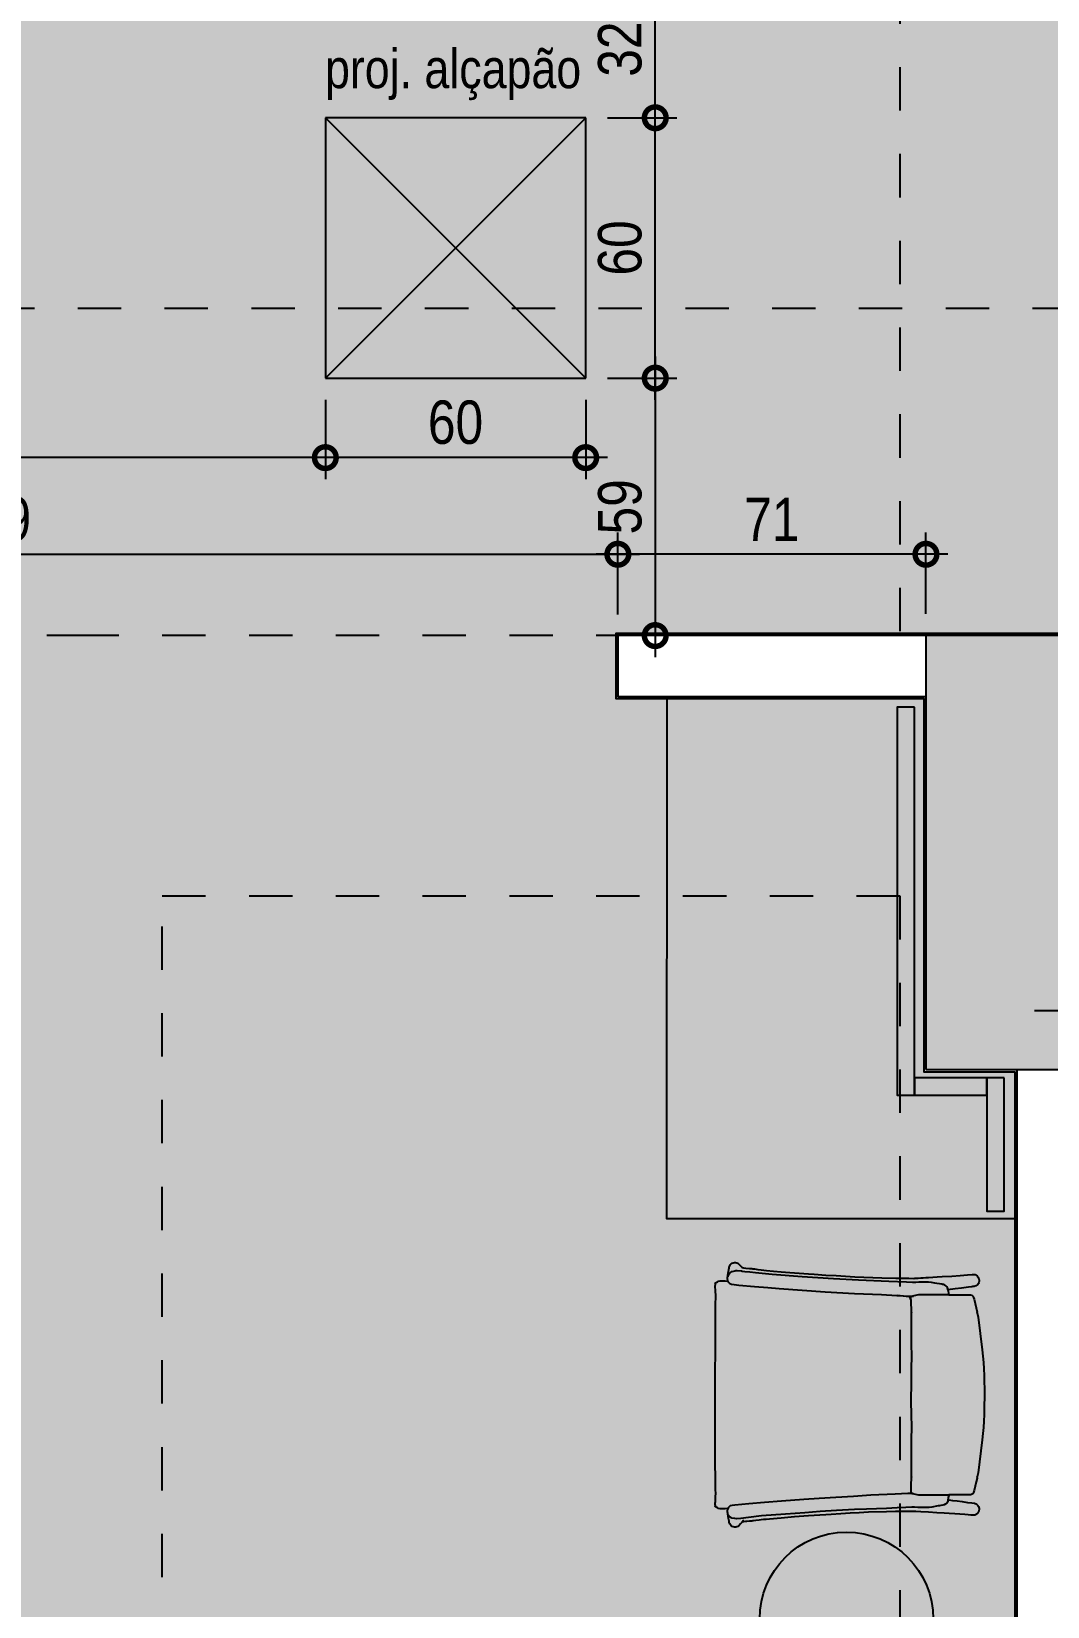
# Model space of a CAD drawing. Header units: metres. Extents: x -41 to 570, y -54 to 184.
# Drawn here: x 2.599 to 4.94, y -6.197 to -2.568 of the extents above; entities that cross this region are included whole.
import ezdxf
from ezdxf.enums import TextEntityAlignment as Align

# ---------------------------------------------------------------- set-up
doc = ezdxf.new("R2010")
doc.units = ezdxf.units.M
for name, pattern in [('DASHEDX2', [1.5, 1, -0.5]), ('ESTILO_TQS_0004', [1.12, 0.5, -0.2, 0.01, -0.2, 0.01, -0.2]), ('PUC$0$DASHEDX2', [1.5, 1, -0.5])]:
    doc.linetypes.add(name, pattern=pattern)
for name, color, linetype in [('1', 232, 'DASHEDX2'), ('205', 232, 'ESTILO_TQS_0004'), ('4', 2, 'Continuous'), ('ARQ-ALV ACAB', 4, 'Continuous'), ('ARQ-DIM', 2, 'Continuous'), ('ARQ-TXT', 2, 'Continuous'), ('JL-LAY', 7, 'Continuous'), ('PUC$0$ARQ-ALV ACAB', 4, 'Continuous'), ('PUC$0$ARQ-ALV OSSO', 5, 'Continuous'), ('PUC$0$ARQ-PRJ', 7, 'PUC$0$DASHEDX2')]:
    doc.layers.add(name, color=color, linetype=linetype)
doc.layers.add('PUC$0$ARQ-FORRO', color=9, linetype='Continuous', lineweight=5)
doc.styles.add('Adesa', font='ARIALN.TTF')
doc.dimstyles.new('ADESA 1-0050', dxfattribs={"dimtxt": 0.1, "dimasz": 0.1, "dimexe": 0.05, "dimexo": 0.05, "dimgap": 0.03, "dimtad": 1, "dimdec": 1, "dimlfac": 100, "dimzin": 12, "dimtxsty": 'Adesa', "dimblk": 'DOTSMALL', "dimcen": 1, "dimdle": 0.05, "dimclrd": 1, "dimclre": 1, "dimclrt": 256, "dimazin": 3, "dimtm": 1e-09, "dimtfac": 1, "dimtdec": 1, "dimtmove": 1, "dimatfit": 0, "dimldrblk": 'DOTSMALL', "dimfxl": 0.8, "dimtvp": 2, "dimtolj": 1, "dimtzin": 0, "dimarcsym": 0})

# ---------------------------------------------------------------- blocks, each defined once
blk = doc.blocks.new('PUC$0$forro area comum')
at = {"layer": 'PUC$0$ARQ-FORRO'}
h = blk.add_hatch(color=256, dxfattribs=at)
h.dxf.hatch_style = 1
h.paths.add_polyline_path([(11.6882, 2.455), (11.6882, 2.0562), (14.5982, 2.0547), (14.5982, 2.455), (22.4606, 2.455), (22.4606, 2.0562), (25.295, 2.056), (25.295, 2.4552), (26.4562, 2.4546), (26.4563, 3.9549), (5.17, 3.9599), (5.0963, 3.9584), (3.8246, 3.96), (3.825, 9.24), (2.3202, 9.2404), (2.3201, 3.955), (-1.06, 3.955), (-1.06, 4.3049), (-0.355, 4.305), (-0.355, 4.5591), (-0.2032, 4.5606), (-0.2032, 8.4256), (-4.865, 8.4256), (-4.865, 4.9649), (-4.6551, 4.9649), (-4.655, 4.1049), (-3.945, 4.1049), (-3.945, 3.9549), (-11.1863, 3.9549), (-11.1863, 2.455), (-10.025, 2.455), (-10.025, 2.0558), (-7.1264, 2.0558), (-7.1264, 2.455)])
at = {"layer": 'PUC$0$ARQ-FORRO', "elevation": 0}
blk.add_lwpolyline([(5.0963, 3.9584), (3.8246, 3.96), (3.825, 9.24), (2.3202, 9.2404), (2.3201, 3.955), (-1.06, 3.955), (-1.06, 4.3049), (-0.355, 4.305), (-0.355, 4.5591), (-0.2032, 4.5606), (-0.2032, 8.4256), (-4.865, 8.4256), (-4.865, 4.9649), (-4.6551, 4.9649), (-4.655, 4.1049), (-3.945, 4.1049), (-3.945, 3.9549), (-11.1863, 3.9549), (-11.1863, 2.455), (-10.025, 2.455), (-10.025, 2.0558), (-7.1264, 2.0558), (-7.1264, 2.455), (11.6882, 2.455)], dxfattribs=at)
blk = doc.blocks.new('PUC$0$A$Cba286b38')
at = {"layer": 'PUC$0$ARQ-PRJ'}
for p, q in [((-4.4559, 2.2366, 0), (-5.0559, 2.2366, 0)), ((-5.0559, 2.2366, 0), (-5.0559, 1.6366, 0)), ((-4.4559, 1.6366, 0), (-5.0559, 2.2366, 0)), ((-5.0559, 1.6366, 0), (-4.4559, 2.2366, 0)), ((-4.4559, 1.6366, 0), (-4.4559, 2.2366, 0)), ((-5.0559, 1.6366, 0), (-4.4559, 1.6366, 0))]:
    blk.add_line(p, q, dxfattribs=at)
blk = doc.blocks.new('PUC')
at = {"layer": 'PUC$0$ARQ-ALV ACAB', "elevation": 0}
for points in [[(-4.655, 4.1049), (-4.655, 4.9649), (-4.865, 4.9649), (-4.865, 8.4256)], [(-10.43, 3.9549), (-3.945, 3.9549), (-3.945, 4.1049), (-4.655, 4.1049)]]:
    blk.add_lwpolyline(points, dxfattribs=at)
at = {"layer": 'PUC$0$ARQ-ALV OSSO', "elevation": 0}
for points in [[(-4.87, 8.4306), (-4.87, 4.9599)], [(-4.6683, 3.9599), (-3.95, 3.9599), (-3.95, 4.0999), (-4.66, 4.0999)]]:
    blk.add_lwpolyline(points, dxfattribs=at)
at = {"layer": 'PUC$0$ARQ-PRJ'}
for p, q in [((-3.2759, 3.3666, 0), (-3.8759, 3.3666, 0)), ((-3.8759, 3.3666, 0), (-3.8759, 2.7666, 0)), ((-3.2759, 2.7666, 0), (-3.8759, 3.3666, 0)), ((-3.8759, 2.7666, 0), (-3.2759, 3.3666, 0)), ((-3.2759, 2.7666, 0), (-3.2759, 3.3666, 0)), ((-3.8759, 2.7666, 0), (-3.2759, 2.7666, 0))]:
    blk.add_line(p, q, dxfattribs=at)
blk.add_blockref('PUC$0$A$Cba286b38', (1.18, 1.13, 0))
at = {"layer": 'PUC$0$ARQ-FORRO'}
blk.add_blockref('PUC$0$forro area comum', (0, 0), dxfattribs=at)
blk = doc.blocks.new('DINNA JADER ALMEIDA')
at = {"color": 0}
for p, q in [((-0.1033, 0.6151), (-0.0748, 0.6178)), ((-0.0748, 0.6178), (-0.0602, 0.6187)), ((-0.0602, 0.6187), (-0.0448, 0.6195)), ((-0.0448, 0.6195), (-0.0296, 0.6198)), ((-0.0296, 0.6198), (-0.0147, 0.6201)), ((-0.0147, 0.6201), (0, 0.6202)), ((0, 0.6202), (0.0299, 0.6198)), ((0.0299, 0.6198), (0.0453, 0.6194)), ((0.0453, 0.6194), (0.0604, 0.6186)), ((0.0604, 0.6186), (0.0751, 0.6178)), ((0.0751, 0.6178), (0.0895, 0.6164)), ((-0.2775, 0.596), (-0.2769, 0.5985)), ((-0.2774, 0.5923), (-0.2775, 0.596)), ((-0.2764, 0.5815), (-0.2774, 0.5923)), ((-0.2769, 0.5985), (-0.2759, 0.6009)), ((-0.2752, 0.5644), (-0.2764, 0.5815)), ((-0.2759, 0.6009), (-0.2743, 0.6032)), ((-0.2743, 0.6032), (-0.2721, 0.6051)), ((-0.2721, 0.6051), (-0.2697, 0.6066)), ((-0.2697, 0.6066), (-0.2673, 0.6076)), ((-0.2673, 0.6076), (-0.2644, 0.608)), ((-0.2644, 0.608), (-0.2619, 0.6079)), ((-0.2619, 0.6079), (-0.2592, 0.6073)), ((-0.2592, 0.6073), (-0.2568, 0.6062)), ((-0.2568, 0.6062), (-0.2545, 0.6047)), ((-0.2545, 0.6047), (-0.2525, 0.6026)), ((-0.2525, 0.6026), (-0.2511, 0.6004)), ((-0.2511, 0.6004), (-0.2499, 0.5967)), ((-0.2499, 0.5967), (-0.2495, 0.5937)), ((-0.2495, 0.5937), (-0.2491, 0.5911)), ((-0.2491, 0.5911), (-0.2479, 0.5832)), ((-0.2479, 0.5832), (-0.2458, 0.5672)), ((-0.2303, 0.5884), (-0.2296, 0.591)), ((-0.2301, 0.5385), (-0.2303, 0.5884)), ((-0.2296, 0.591), (-0.2277, 0.5933)), ((-0.2277, 0.5933), (-0.2244, 0.5952)), ((-0.2244, 0.5952), (-0.2203, 0.5966)), ((-0.2203, 0.5966), (-0.2006, 0.6012)), ((-0.2006, 0.6012), (-0.1902, 0.6035)), ((-0.1902, 0.6035), (-0.1901, 0.6034)), ((-0.1901, 0.6034), (-0.1898, 0.6027)), ((-0.1898, 0.6027), (-0.1893, 0.6025)), ((-0.1893, 0.6025), (-0.1889, 0.6029)), ((-0.1889, 0.6038), (-0.1792, 0.6059)), ((-0.1889, 0.6029), (-0.1889, 0.6038)), ((-0.1792, 0.6059), (-0.1033, 0.6151)), ((0.0895, 0.6164), (0.1036, 0.6151)), ((0.1036, 0.6151), (0.1795, 0.6059)), ((0.1795, 0.6059), (0.189, 0.6038)), ((0.189, 0.6038), (0.1891, 0.6027)), ((0.1891, 0.6027), (0.1895, 0.6026)), ((0.1895, 0.6026), (0.19, 0.6025)), ((0.19, 0.6025), (0.1903, 0.6034)), ((0.1903, 0.6034), (0.1919, 0.6032)), ((0.1919, 0.6032), (0.2009, 0.6011)), ((0.2009, 0.6011), (0.2206, 0.5965)), ((0.2206, 0.5965), (0.2248, 0.5952)), ((0.2248, 0.5952), (0.2281, 0.5932)), ((0.2281, 0.5932), (0.23, 0.5906)), ((0.23, 0.5906), (0.2305, 0.5882)), ((0.2305, 0.5882), (0.2304, 0.5747)), ((0.2462, 0.5687), (0.248, 0.5813)), ((0.248, 0.5813), (0.2493, 0.591)), ((0.2493, 0.591), (0.25, 0.5971)), ((0.25, 0.5971), (0.2513, 0.6004)), ((0.2513, 0.6004), (0.253, 0.6028)), ((0.253, 0.6028), (0.2549, 0.6049)), ((0.2549, 0.6049), (0.2573, 0.6064)), ((0.2573, 0.6064), (0.2596, 0.6074)), ((0.2596, 0.6074), (0.262, 0.6079)), ((0.262, 0.6079), (0.2646, 0.6081)), ((0.2646, 0.6081), (0.2673, 0.6075)), ((0.2673, 0.6075), (0.2701, 0.6065)), ((0.2701, 0.6065), (0.2726, 0.6052)), ((0.2726, 0.6052), (0.2746, 0.6032)), ((0.2746, 0.6032), (0.2761, 0.6006)), ((0.2761, 0.6006), (0.2772, 0.5983)), ((0.2768, 0.5828), (0.2762, 0.5752)), ((0.2773, 0.589), (0.2768, 0.5828)), ((0.2772, 0.5982), (0.2776, 0.5956)), ((0.2776, 0.5928), (0.2773, 0.589)), ((0.2776, 0.5956), (0.2776, 0.5928)), ((-0.2738, 0.5451), (-0.2752, 0.5644)), ((-0.2723, 0.5225), (-0.2738, 0.5451)), ((-0.2458, 0.5672), (-0.2439, 0.5528)), ((-0.2439, 0.5528), (-0.2419, 0.5362)), ((0.2304, 0.5747), (0.2303, 0.5563)), ((0.2303, 0.5563), (0.2303, 0.5384)), ((0.2422, 0.5385), (0.2433, 0.547)), ((0.2433, 0.547), (0.2447, 0.5572)), ((0.2447, 0.5572), (0.2462, 0.5687)), ((0.2744, 0.5523), (0.2736, 0.5387)), ((0.2753, 0.5639), (0.2744, 0.5523)), ((0.2762, 0.5752), (0.2753, 0.5639)), ((-0.2716, 0.511), (-0.2723, 0.5225)), ((-0.2705, 0.4914), (-0.2716, 0.511)), ((-0.2565, 0.5103), (-0.2574, 0.5058)), ((-0.2554, 0.517), (-0.2565, 0.5103)), ((-0.2547, 0.522), (-0.2554, 0.517)), ((-0.2543, 0.5239), (-0.2547, 0.522)), ((-0.2539, 0.5259), (-0.2543, 0.5239)), ((-0.2534, 0.5275), (-0.2539, 0.5259)), ((-0.2528, 0.5288), (-0.2534, 0.5275)), ((-0.2513, 0.5316), (-0.2528, 0.5288)), ((-0.2489, 0.5337), (-0.2513, 0.5316)), ((-0.2466, 0.535), (-0.2489, 0.5337)), ((-0.2441, 0.5358), (-0.2466, 0.535)), ((-0.2419, 0.5362), (-0.2441, 0.5358)), ((-0.2419, 0.5362), (-0.2391, 0.5366)), ((-0.2391, 0.5366), (-0.2342, 0.5374)), ((-0.2342, 0.5374), (-0.2315, 0.5381)), ((-0.2315, 0.5381), (-0.2301, 0.5385)), ((-0.2301, 0.5382), (-0.2301, 0.5125)), ((-0.2301, 0.5125), (-0.2301, 0.493)), ((0.2303, 0.5384), (0.2318, 0.538)), ((0.2303, 0.5194), (0.2303, 0.5384)), ((0.2303, 0.5121), (0.2303, 0.5194)), ((0.2304, 0.4953), (0.2303, 0.5121)), ((0.2318, 0.538), (0.2343, 0.5373)), ((0.2343, 0.5373), (0.2368, 0.5369)), ((0.2368, 0.5369), (0.2393, 0.5367)), ((0.2393, 0.5367), (0.2421, 0.5362)), ((0.2421, 0.5362), (0.2422, 0.5385)), ((0.2422, 0.5362), (0.2448, 0.5357)), ((0.2448, 0.5357), (0.2474, 0.5348)), ((0.2474, 0.5348), (0.2495, 0.5332)), ((0.2495, 0.5332), (0.2514, 0.5315)), ((0.2514, 0.5315), (0.2534, 0.5276)), ((0.2534, 0.5276), (0.2545, 0.5242)), ((0.2545, 0.5242), (0.2552, 0.5198)), ((0.2552, 0.5198), (0.2556, 0.5168)), ((0.2556, 0.5168), (0.2561, 0.5137)), ((0.2561, 0.5137), (0.2569, 0.5099)), ((0.2569, 0.5099), (0.2582, 0.5027)), ((0.2717, 0.5108), (0.2706, 0.4912)), ((0.2729, 0.5278), (0.2717, 0.5108)), ((0.2736, 0.5387), (0.2729, 0.5278)), ((-0.2701, 0.4852), (-0.2705, 0.4914)), ((-0.2699, 0.4794), (-0.2701, 0.4852)), ((-0.2695, 0.4734), (-0.2699, 0.4794)), ((-0.2692, 0.4676), (-0.2695, 0.4734)), ((-0.2594, 0.4774), (-0.2595, 0.4753)), ((-0.2595, 0.4753), (-0.2594, 0.474)), ((-0.2594, 0.474), (-0.2595, 0.4728)), ((-0.2595, 0.4728), (-0.2595, 0.4725)), ((-0.2595, 0.4725), (-0.2594, 0.4708)), ((-0.2593, 0.4835), (-0.2594, 0.4774)), ((-0.2589, 0.498), (-0.2593, 0.4913)), ((-0.2593, 0.4913), (-0.2593, 0.4835)), ((-0.2574, 0.5058), (-0.2589, 0.498)), ((-0.2302, 0.4779), (-0.2303, 0.4721)), ((-0.2303, 0.4721), (-0.2303, 0.4685)), ((-0.2301, 0.493), (-0.2302, 0.4779)), ((0.2304, 0.4809), (0.2304, 0.4953)), ((0.2306, 0.4694), (0.2304, 0.4809)), ((0.2582, 0.5027), (0.259, 0.499)), ((0.259, 0.499), (0.2594, 0.4926)), ((0.2594, 0.4926), (0.2595, 0.485)), ((0.2596, 0.4736), (0.2594, 0.467)), ((0.2595, 0.485), (0.2597, 0.476)), ((0.2597, 0.476), (0.2595, 0.4741)), ((0.2595, 0.4741), (0.2596, 0.4736)), ((0.2697, 0.4733), (0.2691, 0.4624)), ((0.2706, 0.4912), (0.2697, 0.4733)), ((-0.269, 0.4623), (-0.2692, 0.4676)), ((-0.2687, 0.4597), (-0.269, 0.4623)), ((-0.2684, 0.4577), (-0.2687, 0.4597)), ((-0.2686, 0.4459), (-0.2684, 0.4577)), ((-0.2685, 0.4332), (-0.2686, 0.4459)), ((-0.2595, 0.4405), (-0.2613, 0.3997)), ((-0.2591, 0.4544), (-0.2595, 0.4405)), ((-0.2594, 0.4708), (-0.2593, 0.4687)), ((-0.2593, 0.4687), (-0.259, 0.4624)), ((-0.259, 0.4624), (-0.2591, 0.4544)), ((-0.2303, 0.4685), (-0.2264, 0.4508)), ((-0.2289, 0.4186), (-0.2276, 0.449)), ((-0.2268, 0.4395), (-0.2287, 0.4192)), ((-0.2276, 0.449), (-0.2276, 0.4565)), ((-0.2256, 0.4465), (-0.2268, 0.4395)), ((-0.2264, 0.4508), (-0.2252, 0.4496)), ((-0.2249, 0.4482), (-0.2256, 0.4465)), ((-0.2252, 0.4496), (-0.2244, 0.4496)), ((-0.224, 0.4491), (-0.2249, 0.4482)), ((-0.2244, 0.4496), (-0.2208, 0.4502)), ((-0.222, 0.4496), (-0.224, 0.4491)), ((-0.2208, 0.4502), (-0.222, 0.4496)), ((-0.2207, 0.4502), (-0.2183, 0.4504)), ((-0.2183, 0.4504), (-0.1899, 0.4512)), ((-0.1899, 0.4512), (-0.1897, 0.4518)), ((-0.1897, 0.4518), (-0.1889, 0.452)), ((-0.1889, 0.452), (-0.1887, 0.4514)), ((-0.1887, 0.4514), (-0.1882, 0.451)), ((-0.1882, 0.451), (-0.1646, 0.4515)), ((-0.1646, 0.4515), (-0.1165, 0.4516)), ((-0.1165, 0.4516), (-0.0887, 0.4518)), ((-0.0887, 0.4518), (-0.0603, 0.4515)), ((-0.0603, 0.4515), (-0.0301, 0.4513)), ((-0.0301, 0.4513), (0.0151, 0.4509)), ((0.0151, 0.4509), (0.0455, 0.4516)), ((0.0455, 0.4516), (0.0746, 0.4518)), ((0.0746, 0.4518), (0.1028, 0.4517)), ((0.1028, 0.4517), (0.145, 0.4514)), ((0.145, 0.4514), (0.1877, 0.4512)), ((0.1877, 0.4512), (0.1887, 0.4512)), ((0.1887, 0.4512), (0.1889, 0.4514)), ((0.1889, 0.4514), (0.1891, 0.4519)), ((0.1891, 0.4519), (0.1894, 0.452)), ((0.1894, 0.452), (0.1899, 0.4519)), ((0.1899, 0.4519), (0.19, 0.4511)), ((0.19, 0.4511), (0.1914, 0.4511)), ((0.1914, 0.4511), (0.2074, 0.4509)), ((0.2074, 0.4509), (0.2184, 0.4507)), ((0.2184, 0.4507), (0.2241, 0.4503)), ((0.2241, 0.4503), (0.2259, 0.4503)), ((0.2259, 0.4503), (0.2266, 0.4511)), ((0.2266, 0.4511), (0.2272, 0.4537)), ((0.2272, 0.4537), (0.2306, 0.4685)), ((0.2277, 0.4562), (0.2278, 0.4523)), ((0.2278, 0.4523), (0.2278, 0.4435)), ((0.2278, 0.4435), (0.2292, 0.4146)), ((0.2306, 0.4685), (0.2306, 0.4694)), ((0.2594, 0.467), (0.2592, 0.4591)), ((0.2592, 0.4591), (0.2593, 0.4532)), ((0.2593, 0.4532), (0.2597, 0.4391)), ((0.2597, 0.4391), (0.2605, 0.4191)), ((0.2689, 0.4595), (0.2687, 0.4582)), ((0.2687, 0.4582), (0.2687, 0.4578)), ((0.2687, 0.4578), (0.2687, 0.4572)), ((0.2687, 0.4572), (0.2687, 0.4533)), ((0.2687, 0.4533), (0.2688, 0.4455)), ((0.2688, 0.4397), (0.2687, 0.4326)), ((0.2688, 0.4455), (0.2688, 0.4397)), ((0.2691, 0.4624), (0.2689, 0.4595)), ((-0.2699, 0.3841), (-0.2687, 0.4158)), ((-0.2687, 0.4158), (-0.2685, 0.4332)), ((-0.2613, 0.3997), (-0.264, 0.3301)), ((-0.2308, 0.3831), (-0.2289, 0.4186)), ((0.2292, 0.4146), (0.2314, 0.3582)), ((0.2605, 0.4191), (0.2617, 0.3947)), ((0.2687, 0.4326), (0.2689, 0.4155)), ((0.2689, 0.4155), (0.2697, 0.3945)), ((-0.271, 0.3424), (-0.2699, 0.3841)), ((-0.2334, 0.3209), (-0.2308, 0.3831)), ((0.2617, 0.3947), (0.2632, 0.3487)), ((0.2697, 0.3945), (0.2706, 0.3531)), ((-0.272, 0.3213), (-0.271, 0.3424)), ((-0.264, 0.3301), (-0.2671, 0.2724)), ((0.2314, 0.3582), (0.234, 0.3185)), ((0.2632, 0.3487), (0.2646, 0.3209)), ((0.2706, 0.3531), (0.2717, 0.3317)), ((0.2717, 0.3317), (0.2728, 0.3106)), ((-0.2746, 0.2786), (-0.2733, 0.3002)), ((-0.2733, 0.3002), (-0.272, 0.3213)), ((-0.2375, 0.2534), (-0.2334, 0.3209)), ((0.234, 0.3185), (0.2369, 0.2778)), ((0.2646, 0.3209), (0.2669, 0.2794)), ((0.2728, 0.3106), (0.2741, 0.2894)), ((-0.2779, 0.2278), (-0.2761, 0.2546)), ((-0.2761, 0.2546), (-0.2746, 0.2786)), ((-0.2671, 0.2724), (-0.272, 0.2)), ((0.2369, 0.2778), (0.2389, 0.2393)), ((0.2669, 0.2794), (0.2691, 0.242)), ((0.2741, 0.2894), (0.2755, 0.2671)), ((0.2755, 0.2671), (0.2763, 0.2544)), ((0.2763, 0.2544), (0.2772, 0.241)), ((-0.2788, 0.215), (-0.2779, 0.2278)), ((-0.245, 0.1472), (-0.2375, 0.2534)), ((0.2389, 0.2393), (0.2416, 0.2039)), ((0.2691, 0.242), (0.2716, 0.2065)), ((0.2772, 0.241), (0.279, 0.2149)), ((-0.282, 0.1721), (-0.2804, 0.193)), ((-0.2804, 0.193), (-0.2788, 0.215)), ((-0.272, 0.2), (-0.2773, 0.1311)), ((0.2416, 0.2039), (0.2453, 0.1529)), ((0.2716, 0.2065), (0.2749, 0.1618)), ((0.279, 0.2149), (0.2814, 0.1823)), ((0.2814, 0.1823), (0.2839, 0.1517)), ((-0.2853, 0.1339), (-0.2836, 0.1521)), ((-0.2836, 0.1521), (-0.282, 0.1721)), ((-0.2471, 0.121), (-0.245, 0.1472)), ((0.2453, 0.1529), (0.2484, 0.1132)), ((0.2749, 0.1618), (0.2792, 0.1065)), ((0.2839, 0.1517), (0.2864, 0.1251)), ((-0.288, 0.106), (-0.2868, 0.1179)), ((-0.2868, 0.1179), (-0.2853, 0.1339)), ((-0.2773, 0.1311), (-0.2808, 0.0929)), ((-0.2498, 0.0901), (-0.2471, 0.121)), ((0.2484, 0.1132), (0.2515, 0.0775)), ((0.2864, 0.1251), (0.287, 0.1174)), ((0.287, 0.1174), (0.2877, 0.1108)), ((0.2877, 0.1108), (0.2882, 0.1055)), ((-0.292, 0.0702), (-0.291, 0.0787)), ((-0.291, 0.0787), (-0.2908, 0.0829)), ((-0.2908, 0.0847), (-0.2905, 0.0855)), ((-0.2908, 0.084), (-0.2908, 0.0847)), ((-0.2908, 0.0829), (-0.2908, 0.084)), ((-0.2906, 0.0859), (-0.2905, 0.0875)), ((-0.2905, 0.0855), (-0.2906, 0.0859)), ((-0.2905, 0.0875), (-0.2903, 0.0885)), ((-0.2903, 0.0885), (-0.2902, 0.09)), ((-0.2902, 0.09), (-0.2894, 0.0942)), ((-0.2894, 0.0942), (-0.2889, 0.0982)), ((-0.2889, 0.0982), (-0.288, 0.106)), ((-0.2824, 0.0794), (-0.2838, 0.0683)), ((-0.2808, 0.0929), (-0.2824, 0.0794)), ((-0.253, 0.0539), (-0.2498, 0.0901)), ((0.2515, 0.0775), (0.2543, 0.0448)), ((0.2792, 0.1065), (0.2827, 0.0766)), ((0.2827, 0.0766), (0.2852, 0.0588)), ((0.2882, 0.1055), (0.2887, 0.1011)), ((0.2887, 0.1011), (0.2897, 0.0932)), ((0.2897, 0.0932), (0.2906, 0.0884)), ((0.2906, 0.0884), (0.2908, 0.086)), ((0.2908, 0.086), (0.2906, 0.0854)), ((0.2906, 0.0854), (0.2909, 0.0847)), ((0.2909, 0.0847), (0.291, 0.0836)), ((0.291, 0.0836), (0.291, 0.0823)), ((0.291, 0.0823), (0.2912, 0.0787)), ((0.2912, 0.0787), (0.2918, 0.0729)), ((0.2918, 0.0729), (0.2923, 0.0696)), ((-0.3049, 0.0469), (-0.3043, 0.0496)), ((-0.3049, 0.0442), (-0.3049, 0.0469)), ((-0.3044, 0.0414), (-0.3049, 0.0442)), ((-0.3032, 0.0389), (-0.3044, 0.0414)), ((-0.3043, 0.0496), (-0.3031, 0.0523)), ((-0.3017, 0.0366), (-0.3032, 0.0389)), ((-0.3031, 0.0523), (-0.3014, 0.0544)), ((-0.2995, 0.0346), (-0.3017, 0.0366)), ((-0.3014, 0.0544), (-0.2995, 0.0561)), ((-0.2995, 0.0561), (-0.2974, 0.0579)), ((-0.2974, 0.0579), (-0.2949, 0.0603)), ((-0.2949, 0.0603), (-0.2937, 0.0613)), ((-0.2937, 0.0613), (-0.2936, 0.0621)), ((-0.2936, 0.0621), (-0.2929, 0.0653)), ((-0.2929, 0.0653), (-0.292, 0.0702)), ((-0.2846, 0.0602), (-0.2855, 0.0501)), ((-0.2855, 0.0501), (-0.2854, 0.0472)), ((-0.2854, 0.0472), (-0.2852, 0.0447)), ((-0.2852, 0.0447), (-0.2838, 0.0379)), ((-0.2845, 0.0621), (-0.2846, 0.0602)), ((-0.2838, 0.0683), (-0.2845, 0.0621)), ((-0.2838, 0.0379), (-0.2831, 0.0363)), ((-0.2831, 0.0363), (-0.2815, 0.0341)), ((-0.2566, 0.0336), (-0.255, 0.0371)), ((-0.255, 0.0371), (-0.2539, 0.0435)), ((-0.2539, 0.0435), (-0.253, 0.0539)), ((0.2543, 0.0448), (0.2547, 0.0392)), ((0.2547, 0.0392), (0.2559, 0.0346)), ((0.2843, 0.038), (0.2828, 0.0355)), ((0.2854, 0.0447), (0.2843, 0.038)), ((0.2852, 0.0588), (0.2856, 0.0489)), ((0.2856, 0.0489), (0.2854, 0.0447)), ((0.2897, 0.0646), (0.2881, 0.0657)), ((0.2918, 0.063), (0.2897, 0.0646)), ((0.2937, 0.0614), (0.2918, 0.063)), ((0.2923, 0.0696), (0.2931, 0.0652)), ((0.2931, 0.0652), (0.2938, 0.0619)), ((0.2938, 0.0619), (0.2939, 0.0612)), ((0.2939, 0.0612), (0.2951, 0.0602)), ((0.2951, 0.0602), (0.2977, 0.0579)), ((0.2977, 0.0579), (0.3016, 0.0545)), ((0.3018, 0.0366), (0.2997, 0.0347)), ((0.3016, 0.0545), (0.3033, 0.0522)), ((0.3034, 0.0388), (0.3018, 0.0366)), ((0.3033, 0.0522), (0.3044, 0.0497)), ((0.3045, 0.0413), (0.3034, 0.0388)), ((0.3044, 0.0497), (0.3051, 0.047)), ((0.3051, 0.0441), (0.3045, 0.0413)), ((0.3051, 0.047), (0.3051, 0.0441)), ((-0.2971, 0.0332), (-0.2995, 0.0346)), ((-0.2944, 0.0323), (-0.2971, 0.0332)), ((-0.2923, 0.0319), (-0.2944, 0.0323)), ((-0.2805, 0.0294), (-0.2923, 0.0319)), ((-0.2815, 0.0341), (-0.2805, 0.0331)), ((-0.2805, 0.0331), (-0.2791, 0.0319)), ((-0.2751, 0.0289), (-0.2805, 0.0294)), ((-0.2791, 0.0319), (-0.2778, 0.0309)), ((-0.2778, 0.0309), (-0.2744, 0.0291)), ((-0.2705, 0.0284), (-0.2751, 0.0289)), ((-0.2744, 0.0291), (-0.2722, 0.0286)), ((-0.2663, 0.0283), (-0.2705, 0.0284)), ((-0.2632, 0.0288), (-0.2663, 0.0283)), ((-0.2622, 0.0292), (-0.2632, 0.0288)), ((-0.2627, 0.0163), (-0.2625, 0.0229)), ((-0.2625, 0.0112), (-0.2627, 0.0163)), ((-0.2625, 0.0229), (-0.2622, 0.0292)), ((-0.2619, 0.0075), (-0.2625, 0.0112)), ((-0.2621, 0.0291), (-0.2585, 0.0313)), ((-0.2607, 0.0049), (-0.2619, 0.0075)), ((-0.2593, 0.0032), (-0.2607, 0.0049)), ((-0.2586, 0.0026), (-0.2593, 0.0032)), ((-0.2586, 0.0022), (-0.2586, 0.0026)), ((-0.2585, 0.001), (-0.2586, 0.0022)), ((-0.2585, 0.0313), (-0.2566, 0.0336)), ((-0.2584, 0.0006), (-0.2585, 0.001)), ((-0.2582, 0.0003), (-0.2584, 0.0006)), ((-0.2579, 0.0001), (-0.2582, 0.0003)), ((-0.2575, 0.0001), (-0.2579, 0.0001)), ((-0.257, 0.0001), (-0.2575, 0.0001)), ((-0.2564, 0.0002), (-0.257, 0.0001)), ((-0.2559, 0.0002), (-0.2564, 0.0002)), ((-0.2548, 0.0002), (-0.2559, 0.0002)), ((-0.2497, 0.0001), (-0.2548, 0.0002)), ((-0.2405, 0.0005), (-0.2497, 0.0001)), ((-0.227, 0.001), (-0.2405, 0.0005)), ((-0.2076, 0.0008), (-0.227, 0.001)), ((-0.1818, 0.0004), (-0.2076, 0.0008)), ((-0.155, 0.0002), (-0.1818, 0.0004)), ((-0.0997, 0.0002), (-0.155, 0.0002)), ((-0.0524, 0), (-0.0997, 0.0002)), ((0.0002, 0), (-0.0524, 0)), ((0.1548, 0.0001), (0.1001, 0)), ((0.1954, 0.0005), (0.1548, 0.0001)), ((0.2182, 0.0008), (0.1954, 0.0005)), ((0.2272, 0.0009), (0.2182, 0.0008)), ((0.2345, 0.0008), (0.2272, 0.0009)), ((0.2406, 0.0005), (0.2345, 0.0008)), ((0.2459, 0.0003), (0.2406, 0.0005)), ((0.25, 0.0001), (0.2459, 0.0003)), ((0.253, 0.0001), (0.25, 0.0001)), ((0.255, 0.0002), (0.253, 0.0001)), ((0.256, 0.0003), (0.255, 0.0002)), ((0.2559, 0.0346), (0.2566, 0.0332)), ((0.2566, 0.0002), (0.256, 0.0003)), ((0.2566, 0.0332), (0.2603, 0.03)), ((0.2571, 0.0001), (0.2566, 0.0002)), ((0.2576, 0.0001), (0.2571, 0.0001)), ((0.2581, 0.0001), (0.2576, 0.0001)), ((0.2584, 0.0003), (0.2581, 0.0001)), ((0.2585, 0.0006), (0.2584, 0.0003)), ((0.2587, 0.001), (0.2585, 0.0006)), ((0.2594, 0.0032), (0.2587, 0.0026)), ((0.2587, 0.0026), (0.2588, 0.0021)), ((0.2588, 0.0021), (0.2587, 0.001)), ((0.2608, 0.005), (0.2594, 0.0032)), ((0.2603, 0.03), (0.2624, 0.0292)), ((0.262, 0.0073), (0.2608, 0.005)), ((0.2627, 0.0112), (0.262, 0.0073)), ((0.2632, 0.0288), (0.2623, 0.0292)), ((0.2623, 0.0292), (0.2626, 0.0227)), ((0.2626, 0.0227), (0.2628, 0.0162)), ((0.2628, 0.0162), (0.2627, 0.0112)), ((0.2667, 0.0283), (0.2632, 0.0288)), ((0.2707, 0.0284), (0.2667, 0.0283)), ((0.2719, 0.0286), (0.2707, 0.0284)), ((0.275, 0.0292), (0.2718, 0.0286)), ((0.2733, 0.0287), (0.2719, 0.0286)), ((0.2805, 0.0293), (0.2733, 0.0287)), ((0.2782, 0.0308), (0.275, 0.0292)), ((0.2809, 0.033), (0.2782, 0.0308)), ((0.2848, 0.0302), (0.2805, 0.0293)), ((0.2828, 0.0355), (0.2809, 0.033)), ((0.2915, 0.0317), (0.2848, 0.0302)), ((0.2945, 0.0323), (0.2915, 0.0317)), ((0.2972, 0.0332), (0.2945, 0.0323)), ((0.2997, 0.0347), (0.2972, 0.0332)), ((0.0525, 0), (0.0002, 0)), ((0.1001, 0), (0.0525, 0))]:
    blk.add_line(p, q, dxfattribs=at)
blk = doc.blocks.new('A$C8d4640df')
at = {"layer": 'JL-LAY'}
for points in [[(3.8597, 4.3), (4.4514, 4.3), (4.4514, 3.44), (4.6614, 3.44), (4.6614, 3.1009), (3.8596, 3.1009), (3.8597, 4.3)], [(4.43, 4.28), (4.39, 4.28), (4.39, 3.3861), (4.43, 3.3861)], [(4.43, 3.3861), (4.5968, 3.3861), (4.5968, 3.4261), (4.43, 3.4261)], [(4.6368, 3.4261), (4.5968, 3.4261), (4.5968, 3.1186), (4.6368, 3.1186)]]:
    blk.add_lwpolyline(points, close=True, dxfattribs=at)
blk.add_circle((4.2732, 2.1789, 0), 0.2, dxfattribs=at)
at = {"layer": 'JL-LAY', "rotation": 270}
blk.add_blockref('DINNA JADER ALMEIDA', (3.9709, 2.6953), dxfattribs=at)
blk = doc.blocks.new('_DotSmall')
at = {"color": 0, "linetype": 'ByBlock', "const_width": 0.5}
blk.add_lwpolyline([(-0.0625, 0, 1), (0.0625, 0, 1)], format="xyb", close=True, dxfattribs=at)
blk = doc.blocks.new('*D1664')
at = {"layer": 'ARQ-DIM', "color": 1, "lineweight": -2, "transparency": 16777216}
for p, q in [((1.055, -3.9099), (1.055, -3.7225)), ((3.95, -3.9112), (3.95, -3.7225)), ((1.005, -3.7725), (4, -3.7725))]:
    blk.add_line(p, q, dxfattribs=at)
at = {"layer": 'Defpoints', "color": 0, "transparency": 16777216}
for p in [(3.95, -3.7725), (1.055, -3.9599), (3.95, -3.9612, 0)]:
    blk.add_point(p, dxfattribs=at)
at = {"layer": 'ARQ-DIM', "color": 1, "lineweight": -2, "transparency": 16777216, "xscale": 0.1, "yscale": 0.1, "zscale": 0.1, "rotation": 180}
blk.add_blockref('_DotSmall', (1.055, -3.7725), dxfattribs=at)
at = {"layer": 'ARQ-DIM', "color": 1, "lineweight": -2, "transparency": 16777216, "xscale": 0.1, "yscale": 0.1, "zscale": 0.1}
blk.add_blockref('_DotSmall', (3.95, -3.7725), dxfattribs=at)
at = {"layer": 'ARQ-DIM', "transparency": 16777216, "insert": (2.5025, -3.6915), "char_height": 0.1, "attachment_point": 5, "style": 'Adesa'}
blk.add_mtext('\\A1;289', dxfattribs=at)
blk = doc.blocks.new('*D1665')
at = {"layer": 'ARQ-DIM', "color": 1, "lineweight": -2, "transparency": 16777216}
for p, q in [((3.95, -3.9112), (3.95, -3.7225)), ((4.66, -3.91), (4.66, -3.7225)), ((4.71, -3.7725), (3.9, -3.7725))]:
    blk.add_line(p, q, dxfattribs=at)
at = {"layer": 'Defpoints', "color": 0, "transparency": 16777216}
for p in [(3.95, -3.7725), (3.95, -3.9612, 0), (4.66, -3.96)]:
    blk.add_point(p, dxfattribs=at)
at = {"layer": 'ARQ-DIM', "color": 1, "lineweight": -2, "transparency": 16777216, "xscale": 0.1, "yscale": 0.1, "zscale": 0.1, "rotation": 180}
blk.add_blockref('_DotSmall', (3.95, -3.7725), dxfattribs=at)
at = {"layer": 'ARQ-DIM', "color": 1, "lineweight": -2, "transparency": 16777216, "xscale": 0.1, "yscale": 0.1, "zscale": 0.1}
blk.add_blockref('_DotSmall', (4.66, -3.7725), dxfattribs=at)
at = {"layer": 'ARQ-DIM', "transparency": 16777216, "insert": (4.305, -3.6923), "char_height": 0.1, "attachment_point": 5, "style": 'Adesa'}
blk.add_mtext('\\A1;71', dxfattribs=at)
blk = doc.blocks.new('*D1820')
at = {"layer": 'ARQ-DIM', "color": 1, "lineweight": -2, "transparency": 16777216}
for p, q in [((4.0361, -3.4166), (4.0361, -2.7166)), ((3.9259, -2.7666), (4.0861, -2.7666)), ((3.9259, -3.3666), (4.0861, -3.3666))]:
    blk.add_line(p, q, dxfattribs=at)
at = {"layer": 'Defpoints', "color": 0, "transparency": 16777216}
for p in [(3.8759, -2.7666, 0), (4.0361, -2.7666), (3.8759, -3.3666, 0)]:
    blk.add_point(p, dxfattribs=at)
at = {"layer": 'ARQ-DIM', "color": 1, "lineweight": -2, "transparency": 16777216, "xscale": 0.1, "yscale": 0.1, "zscale": 0.1}
for p, rotation in [((4.0361, -2.7666), 90), ((4.0361, -3.3666), 270)]:
    blk.add_blockref('_DotSmall', p, dxfattribs=dict(at, rotation=rotation))
at = {"layer": 'ARQ-DIM', "transparency": 16777216, "insert": (3.955, -3.0666), "char_height": 0.1, "attachment_point": 5, "rotation": 90, "style": 'Adesa'}
blk.add_mtext('\\A1;60', dxfattribs=at)
blk = doc.blocks.new('*D1821')
at = {"layer": 'ARQ-DIM', "color": 1, "lineweight": -2, "transparency": 16777216}
for p, q in [((4.0361, -3.3166), (4.0361, -4.0099)), ((3.9259, -3.3666), (4.0861, -3.3666)), ((4.0183, -3.9599), (3.9861, -3.9599))]:
    blk.add_line(p, q, dxfattribs=at)
at = {"layer": 'Defpoints', "color": 0, "transparency": 16777216}
for p in [(3.8759, -3.3666, 0), (4.0361, -3.9599), (4.0683, -3.9599, 0)]:
    blk.add_point(p, dxfattribs=at)
at = {"layer": 'ARQ-DIM', "color": 1, "lineweight": -2, "transparency": 16777216, "xscale": 0.1, "yscale": 0.1, "zscale": 0.1}
for p, rotation in [((4.0361, -3.3666), 90), ((4.0361, -3.9599), 270)]:
    blk.add_blockref('_DotSmall', p, dxfattribs=dict(at, rotation=rotation))
at = {"layer": 'ARQ-DIM', "transparency": 16777216, "insert": (3.955, -3.6632), "char_height": 0.1, "attachment_point": 5, "rotation": 90, "style": 'Adesa'}
blk.add_mtext('\\A1;59', dxfattribs=at)
blk = doc.blocks.new('*D1822')
at = {"layer": 'ARQ-DIM', "color": 1, "lineweight": -2, "transparency": 16777216}
for p, q in [((4.0361, -2.8166), (4.0361, -2.4)), ((3.9259, -2.45), (4.0861, -2.45)), ((3.9259, -2.7666), (4.0861, -2.7666))]:
    blk.add_line(p, q, dxfattribs=at)
at = {"layer": 'Defpoints', "color": 0, "transparency": 16777216}
for p in [(3.8759, -2.45, 0), (4.0361, -2.45), (3.8759, -2.7666, 0)]:
    blk.add_point(p, dxfattribs=at)
at = {"layer": 'ARQ-DIM', "color": 1, "lineweight": -2, "transparency": 16777216, "xscale": 0.1, "yscale": 0.1, "zscale": 0.1}
for p, rotation in [((4.0361, -2.45), 90), ((4.0361, -2.7666), 270)]:
    blk.add_blockref('_DotSmall', p, dxfattribs=dict(at, rotation=rotation))
at = {"layer": 'ARQ-DIM', "transparency": 16777216, "insert": (3.955, -2.6083), "char_height": 0.1, "attachment_point": 5, "rotation": 90, "style": 'Adesa'}
blk.add_mtext('\\A1;32', dxfattribs=at)
blk = doc.blocks.new('*D1826')
at = {"layer": 'ARQ-DIM', "color": 1, "lineweight": -2, "transparency": 16777216}
for p, q in [((3.2759, -3.4166), (3.2759, -3.5998)), ((0.35, -3.8699), (0.35, -3.4998)), ((3.3259, -3.5498), (0.3, -3.5498))]:
    blk.add_line(p, q, dxfattribs=at)
at = {"layer": 'Defpoints', "color": 0, "transparency": 16777216}
for p in [(3.2759, -3.3666), (0.35, -3.5498), (0.35, -3.9199, 0)]:
    blk.add_point(p, dxfattribs=at)
at = {"layer": 'ARQ-DIM', "color": 1, "lineweight": -2, "transparency": 16777216, "xscale": 0.1, "yscale": 0.1, "zscale": 0.1, "rotation": 180}
blk.add_blockref('_DotSmall', (0.35, -3.5498), dxfattribs=at)
at = {"layer": 'ARQ-DIM', "color": 1, "lineweight": -2, "transparency": 16777216, "xscale": 0.1, "yscale": 0.1, "zscale": 0.1}
blk.add_blockref('_DotSmall', (3.2759, -3.5498), dxfattribs=at)
at = {"layer": 'ARQ-DIM', "transparency": 16777216, "insert": (1.8129, -3.4688), "char_height": 0.1, "attachment_point": 5, "style": 'Adesa'}
blk.add_mtext('\\A1;293', dxfattribs=at)
blk = doc.blocks.new('*D1827')
at = {"layer": 'ARQ-DIM', "color": 1, "lineweight": -2, "transparency": 16777216}
for p, q in [((3.2759, -3.4166), (3.2759, -3.5998)), ((3.8759, -3.4166), (3.8759, -3.5998)), ((3.9259, -3.5498), (3.2259, -3.5498))]:
    blk.add_line(p, q, dxfattribs=at)
at = {"layer": 'Defpoints', "color": 0, "transparency": 16777216}
for p in [(3.2759, -3.3666), (3.8759, -3.3666), (3.2759, -3.5498)]:
    blk.add_point(p, dxfattribs=at)
at = {"layer": 'ARQ-DIM', "color": 1, "lineweight": -2, "transparency": 16777216, "xscale": 0.1, "yscale": 0.1, "zscale": 0.1, "rotation": 180}
blk.add_blockref('_DotSmall', (3.2759, -3.5498), dxfattribs=at)
at = {"layer": 'ARQ-DIM', "color": 1, "lineweight": -2, "transparency": 16777216, "xscale": 0.1, "yscale": 0.1, "zscale": 0.1}
blk.add_blockref('_DotSmall', (3.8759, -3.5498), dxfattribs=at)
at = {"layer": 'ARQ-DIM', "transparency": 16777216, "insert": (3.5759, -3.4688), "char_height": 0.1, "attachment_point": 5, "style": 'Adesa'}
blk.add_mtext('\\A1;60', dxfattribs=at)
blk = doc.blocks.new('*D1860')
at = {"layer": 'ARQ-DIM', "color": 1, "lineweight": -2, "transparency": 16777216}
for p, q in [((5.0626, -4.8246), (5.1091, -4.6695)), ((5.1091, -4.6695), (5.3751, -4.6695)), ((5.0102, -4.8612), (5.0102, -4.7746)), ((5.115, -4.8612), (5.115, -4.7746)), ((5.0102, -4.8246), (4.9102, -4.8246)), ((5.115, -4.8246), (5.0102, -4.8246)), ((5.115, -4.8246), (5.0102, -4.8246)), ((5.115, -4.8246), (5.215, -4.8246))]:
    blk.add_line(p, q, dxfattribs=at)
at = {"layer": 'Defpoints', "color": 0, "transparency": 16777216}
for p in [(5.0102, -4.8246), (5.0102, -4.9112), (5.115, -4.9112)]:
    blk.add_point(p, dxfattribs=at)
at = {"layer": 'ARQ-DIM', "color": 1, "lineweight": -2, "transparency": 16777216, "xscale": 0.1, "yscale": 0.1, "zscale": 0.1}
blk.add_blockref('_DotSmall', (5.0102, -4.8246), dxfattribs=at)
at = {"layer": 'ARQ-DIM', "color": 1, "lineweight": -2, "transparency": 16777216, "xscale": 0.1, "yscale": 0.1, "zscale": 0.1, "rotation": 180}
blk.add_blockref('_DotSmall', (5.115, -4.8246), dxfattribs=at)
at = {"layer": 'ARQ-DIM', "transparency": 16777216, "insert": (5.2421, -4.5794), "char_height": 0.1, "attachment_point": 5, "style": 'Adesa'}
blk.add_mtext('\\A1;10,5', dxfattribs=at)
blk = doc.blocks.new('est-lo-08-6sa-r00')
at = {"layer": '4'}
h = blk.add_hatch(color=8, dxfattribs=at)
h.dxf.hatch_style = 1
h.paths.add_polyline_path([(72.453596, -775.948263), (89.987707, -768.630138), (31.827874, -629.280097), (14.293763, -636.598222)], flags=17)
h.paths.add_polyline_path([(-113.904934, -1069.376461), (37.44213, -1006.209491), (30.123852, -988.675012), (-103.689101, -1044.523858), (-278.930329, -624.648636), (-286.248454, -607.114525), (-286.248475, -607.114534), (-307.05579, -557.260535), (-324.58988, -564.57865)])
h.paths.add_polyline_path([(-3206.956631, -1758.910157), (-3258.953832, -1634.325684), (-3291.25351, -1647.80644), (-3239.256309, -1772.390913)])
h.paths.add_polyline_path([(-2993.189754, -2271.092218), (-3020.151167, -2206.492821), (-3034.916841, -2212.655496), (-3140.452498, -1959.793707), (-3125.686931, -1953.631076), (-3148.796798, -1898.260198), (-3181.096477, -1911.740954), (-3025.489432, -2284.572974)])
h.paths.add_polyline_path([(-2947.092821, -1013.293024), (-2914.793142, -999.812268), (-2953.309588, -907.527473), (-2985.609266, -921.008229)])
h.paths.add_polyline_path([(-2727.356492, -1539.777801), (-2695.056814, -1526.297045), (-2733.573259, -1434.01225), (-2765.872938, -1447.493006)])
h.paths.add_polyline_path([(2122.48851, 465.414809), (2070.491309, 589.999283), (2038.191631, 576.518527), (2090.188832, 451.934053)])
h.paths.add_polyline_path([(2012.331384, 729.349548), (1857.495359, 1100.334221), (1825.19568, 1086.853465), (1852.1572, 1022.254111), (1866.922767, 1028.416743), (1971.687405, 777.4023), (1956.921838, 771.239669), (1980.031705, 715.868792)])
h.paths.add_polyline_path([(2336.253806, -46.763456), (2180.644029, 326.07511), (2148.34435, 312.594354), (2171.454218, 257.223477), (2186.219785, 263.386109), (2291.758175, 10.517772), (2276.992608, 4.355141), (2303.954128, -60.244212)])
h.paths.add_polyline_path([(-385.517235, -426.387329), (-595.433068, 76.567703), (-627.732746, 63.086948), (-600.771226, -1.512406), (-586.005659, 4.650226), (-426.161214, -378.334576), (-440.926781, -384.497208), (-417.816914, -439.868085)])
h.paths.add_polyline_path([(-83.249658, 290.335142), (-592.661728, 77.724364), (-382.747194, -425.227558), (-365.213083, -417.909434), (-567.809492, 67.508377), (-108.231212, 259.320275), (-7.318125, 17.534111), (-242.644353, -80.682824), (-140.96112, -324.314257), (-70.363251, -294.849176), (-77.681376, -277.315065), (-130.745133, -299.462021), (-217.792117, -90.898811), (0, 0), (87.04691, -208.563033), (33.983152, -230.709989), (41.301277, -248.2441), (126.664713, -212.616388), (103.554846, -157.245511), (88.789278, -163.408142), (-71.053705, 219.573157), (-56.288138, 225.735788)])
h.paths.add_polyline_path([(395.505667, -856.765828), (368.544148, -792.166475), (353.77858, -798.329106), (193.165052, -413.501599), (207.93062, -407.338968), (184.820752, -351.968091), (-61.579651, -454.806999), (-28.452664, -534.169213), (-10.918528, -526.85106), (-36.727415, -465.022986), (159.839199, -382.982958), (355.887864, -852.712473), (159.32125, -934.752501), (132.748402, -871.073625), (115.214297, -878.391765), (141.787139, -942.070626), (123.33018, -949.773915), (130.648305, -967.308026)])
h.paths.add_polyline_path([(-2506.849069, -2068.110104), (-2474.549391, -2054.629348), (-2513.065836, -1962.344553), (-2545.365515, -1975.825309)])
h.paths.add_polyline_path([(-2448.754924, -805.304224), (-2411.841008, -789.897642), (-2450.357453, -697.612846), (-2487.27137, -713.019428)])
h.paths.add_polyline_path([(-2277.356152, -1215.972989), (-2240.442235, -1200.566407), (-2278.958681, -1108.281611), (-2315.872597, -1123.688193)])
h.paths.add_polyline_path([(-2180.680405, -1447.606534), (-2143.766489, -1432.199951), (-2182.282934, -1339.915156), (-2219.196851, -1355.321738)])
h.paths.add_polyline_path([(-2008.511897, -1860.11957), (-1971.59798, -1844.712987), (-2010.114425, -1752.428192), (-2047.028342, -1767.834774)])
h.paths.add_polyline_path([(-1950.417031, -597.315415), (-1918.117353, -583.834659), (-1956.633798, -491.549864), (-1988.933477, -505.03062)])
h.paths.add_polyline_path([(-1779.018259, -1007.98418), (-1746.71858, -994.503424), (-1785.235026, -902.218629), (-1817.534704, -915.699385)])
h.paths.add_polyline_path([(-1682.342513, -1239.617725), (-1650.042834, -1226.136969), (-1688.559279, -1133.852174), (-1720.858958, -1147.33293)])
h.paths.add_polyline_path([(-1510.174004, -1652.130761), (-1477.874325, -1638.650005), (-1516.390771, -1546.36521), (-1548.690449, -1559.845966)])
h.paths.add_polyline_path([(-1456.693377, -391.252433), (-1424.393698, -377.771677), (-1462.910144, -285.486882), (-1495.209822, -298.967638)])
h.paths.add_polyline_path([(-1285.294604, -801.921198), (-1252.994926, -788.440442), (-1291.511371, -696.155647), (-1323.811049, -709.636403)])
h.paths.add_polyline_path([(-1188.618858, -1033.554743), (-1156.319179, -1020.073987), (-1194.835625, -927.789192), (-1227.135303, -941.269948)])
h.paths.add_polyline_path([(-1016.450349, -1446.067779), (-984.15067, -1432.587023), (-1022.667116, -1340.302228), (-1054.966794, -1353.782984)])
h.paths.add_polyline_path([(-962.969722, -185.189451), (-930.670043, -171.708695), (-969.186489, -79.4239), (-1001.486167, -92.904656)])
h.paths.add_polyline_path([(-791.570949, -595.858216), (-759.271271, -582.37746), (-797.787716, -490.092665), (-830.087394, -503.573421)])
h.paths.add_polyline_path([(-694.895203, -827.491761), (-662.595524, -814.011005), (-701.11197, -721.72621), (-733.411648, -735.206966)])
h.paths.add_polyline_path([(-522.726694, -1240.004797), (-490.427016, -1226.524041), (-528.943461, -1134.239246), (-561.243139, -1147.720002)])
h.paths.add_polyline_path([(1351.53574, 780.804163), (1383.835419, 794.284919), (1345.318973, 886.569714), (1313.019295, 873.088958)])
h.paths.add_polyline_path([(353.014255, 364.056225), (385.313934, 377.536981), (346.797488, 469.821776), (314.49781, 456.341021)])
h.paths.add_polyline_path([(848.583606, 570.889536), (885.497522, 586.296119), (846.981077, 678.580914), (810.067161, 663.174332)])
h.paths.add_polyline_path([(524.412013, -46.610109), (556.711692, -33.129353), (518.195247, 59.155442), (485.895568, 45.674686)])
h.paths.add_polyline_path([(1019.981364, 160.223202), (1056.895281, 175.629784), (1018.378835, 267.91458), (981.464919, 252.507997)])
h.paths.add_polyline_path([(621.088297, -278.244942), (653.387976, -264.764186), (614.87153, -172.479391), (582.571852, -185.960147)])
h.paths.add_polyline_path([(1116.657648, -71.411631), (1153.571565, -56.005049), (1115.055119, 36.279746), (1078.141203, 20.873164)])
h.paths.add_polyline_path([(1571.272069, 254.319386), (1603.571747, 267.800142), (1565.055302, 360.084937), (1532.755624, 346.604181)])
h.paths.add_polyline_path([(793.256806, -690.757979), (825.556485, -677.277223), (787.040039, -584.992428), (754.740361, -598.473183)])
h.paths.add_polyline_path([(1288.825976, -483.924234), (1325.739893, -468.517652), (1287.223447, -376.232856), (1250.309531, -391.639439)])
h.paths.add_polyline_path([(1791.777927, -274.009167), (1824.077605, -260.528411), (1785.56116, -168.243616), (1753.261481, -181.724371)])
h.paths.add_polyline_path([(-3349.413449, -1508.456443), (-3317.113664, -1494.975643), (-3340.223531, -1439.604766), (-3354.989097, -1445.767396), (-3459.75382, -1194.75275), (-3444.988254, -1188.590119), (-3471.949774, -1123.990766), (-3504.249559, -1137.471566)])
h.paths.add_polyline_path([(-359.658373, -579.215013), (-336.548603, -634.585903), (-321.782404, -628.423035), (-161.169457, -1013.250898), (-175.934676, -1019.413357), (-148.973267, -1084.012692), (-116.674634, -1070.532432), (-327.358782, -565.734293), (-359.65846, -579.215049)])
at = {"layer": '1'}
for p, q in [((518.874935, -48.921109), (577.034764, -188.271133)), ((577.034764, -188.271133), (404.810538, -260.151501)), ((443.260794, -309.119837), (600.144628, -243.642012)), ((600.144628, -243.642012), (760.758361, -628.469982)), ((603.874425, -693.947588), (443.260794, -309.119837))]:
    blk.add_line(p, q, dxfattribs=at)
blk.add_lwpolyline([(404.810538, -260.151501), (184.820557, -351.967623)], dxfattribs=at)
at = {"layer": '205'}
blk.add_line((-3429.010899, -1778.446548), (2212.80602, 576.256213), dxfattribs=at)
at = {"layer": '4', "linetype": 'Continuous'}
blk.add_lwpolyline([(621.088297, -278.244942), (653.387976, -264.764186), (614.87153, -172.479391), (582.571852, -185.960147), (621.088297, -278.244942)], dxfattribs=at)

msp = doc.modelspace()

# ---------------------------------------------------------------- block references
at = {"rotation": 180}
msp.add_blockref('PUC', (0, 0), dxfattribs=at)
at = {"linetype": 'Continuous', "xscale": 0.01, "yscale": 0.01, "zscale": 0.01, "rotation": 337.346050855639}
msp.add_blockref('est-lo-08-6sa-r00', (0, 0), dxfattribs=at)
at = {"layer": 'ARQ-ALV ACAB'}
msp.add_blockref('A$C8d4640df', (0.2036, -8.4049, 0), dxfattribs=at)

# ---------------------------------------------------------------- texts
at = {"layer": 'ARQ-TXT', "style": 'Adesa'}
msp.add_text('proj. alçapão', height=0.09, dxfattribs=at).set_placement((3.5703, -2.6648, 0), align=Align.MIDDLE)

# ---------------------------------------------------------------- dimensions: what is measured, and where the dimension line sits
at = {"layer": 'ARQ-DIM'}
for base, p1, p2, angle, picture, middle in [((4.0361, -2.45, 0), (3.8759, -2.7666, 0), (3.8759, -2.45), 270, '*D1822', (3.955, -2.6083, 0)), ((4.0361, -3.9599, 0), (3.8759, -3.3666, 0), (4.0683, -3.9599), 270, '*D1821', (3.955, -3.6632, 0)), ((0.35, -3.5498, 0), (3.2759, -3.3666, 0), (0.35, -3.9199), 180, '*D1826', (1.8129, -3.4688, 0))]:
    dim = msp.add_linear_dim(base=base, p1=p1, p2=p2, angle=angle, dimstyle='ADESA 1-0050', override={"dimdec": 0}, dxfattribs=at)
    dim.commit()
    dim.dimension.update_dxf_attribs({"geometry": picture, "text_midpoint": middle})
for base, p2, angle, picture, middle in [((4.0361, -2.7666, 0), (3.8759, -2.7666, 0), 270, '*D1820', (3.955, -3.0666, 0)), ((3.2759, -3.5498, 0), (3.2759, -3.3666, 0), 180, '*D1827', (3.5759, -3.4688, 0))]:
    dim = msp.add_linear_dim(base=base, p1=(3.8759, -3.3666, 0), p2=p2, angle=angle, dimstyle='ADESA 1-0050', dxfattribs=at)
    dim.commit()
    dim.dimension.update_dxf_attribs({"geometry": picture, "text_midpoint": middle})
for base, p1, p2, picture, middle in [((3.949997, -3.772534), (1.055004, -3.959865), (3.949997, -3.961244, -0.000004), '*D1664', (2.5025, -3.691477)), ((3.95, -3.7725), (4.66, -3.96), (3.95, -3.9612, 0), '*D1665', (4.305, -3.6923))]:
    dim = msp.add_linear_dim(base=base, p1=p1, p2=p2, dimstyle='ADESA 1-0050', override={"dimdec": 0}, dxfattribs=at)
    dim.commit()
    dim.dimension.update_dxf_attribs({"geometry": picture, "text_midpoint": middle})
dim = msp.add_linear_dim(base=(5.0102, -4.8246), p1=(5.115, -4.9112), p2=(5.0102, -4.9112), dimstyle='ADESA 1-0050', dxfattribs=at)
dim.commit()
dim.dimension.update_dxf_attribs({"geometry": '*D1860', "text_midpoint": (5.1391, -4.5794)})

doc.saveas('drawing.dxf')
